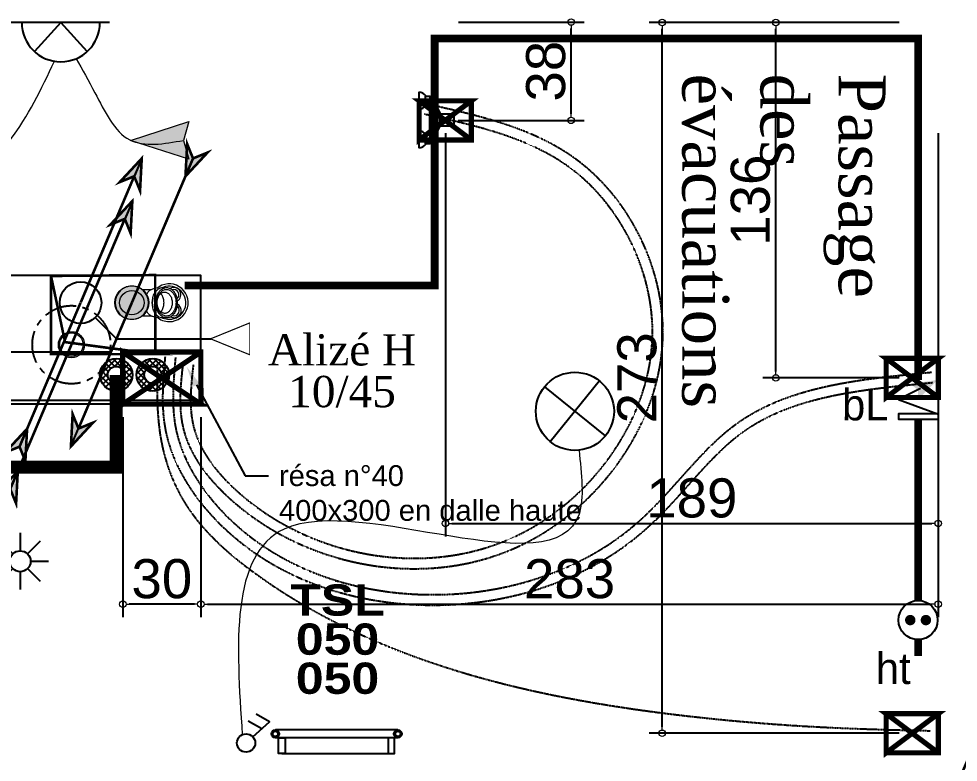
# Model space of a CAD drawing. Header units: millimetres. Extents: x 459337 to 526921, y -375392 to -289779.
# Drawn here: x 465719 to 469323, y -362087 to -359235 of the extents above; entities that cross this region are included whole.
import ezdxf
from ezdxf import colors
from ezdxf.entities.mleader import LeaderData, LeaderLine
from ezdxf.math import Vec2, Vec3

# ---------------------------------------------------------------- set-up
doc = ezdxf.new("R2010")
doc.units = ezdxf.units.MM
doc.set_wipeout_variables(frame=1)
for name, pattern in [('prelem_euev', [2, 1.25, -0.25, 0.25, -0.25]), ('prlm_chauff', [0.93, 0.75, -0.065, 0.05, -0.065]), ('prlm_ef', [0.165, 0.1, -0.065]), ('prlm_eu', [2, 1.25, -0.25, 0.25, -0.25])]:
    doc.linetypes.add(name, pattern=pattern)
for name, color, linetype, lineweight in [('_GAZELEC-BOITE INCORPO', 36, 'Continuous', 18), ('_GAZELEC-RESERVATION', 1, 'Continuous', 18), ('_GAZELEC-RESERVATION 2', 132, 'Continuous', 18)]:
    doc.layers.add(name, color=color, linetype=linetype, lineweight=lineweight)
for name, color, linetype in [('_GAZELEC-EAU CHAUDE', 1, 'Continuous'), ('GAZ-EU FLECHE', 42, 'Continuous'), ('GAZ-FLECHE VMC', 93, 'Continuous'), ('prlm-CHAUFF', 30, 'Continuous'), ('prlm-CHAUFF-CONV', 20, 'Continuous'), ('prlm-EAU-CHU', 42, 'Continuous'), ('prlm-EAU-EF', 161, 'Continuous'), ('prlm-EAU-EUEV', 25, 'Continuous'), ('prlm-ELEC-CFO', 201, 'Continuous'), ('prlm-GT', 242, 'Continuous'), ('prlm-MOD', 64, 'Continuous'), ('prlm-VMC', 93, 'Continuous')]:
    doc.layers.add(name, color=color, linetype=linetype)
doc.layers.add('prlm-ZEROPLOT', color=254, linetype='Continuous', plot=False)
doc.styles.add('Arial', font='arial.ttf')
doc.styles.add('prlm-chauff-rad', font='ariblk.ttf', dxfattribs={"height": 12})
doc.styles.add('prlm-eau-euev', font='pala.ttf', dxfattribs={"height": 18})
doc.styles.add('prlm-elec-cfo', font='comic.ttf', dxfattribs={"height": 12})
doc.styles.add('prlm-vmc', font='pala.ttf', dxfattribs={"height": 14})
doc.styles.get("Standard").update_dxf_attribs({"font": 'arial.ttf'})
doc.dimstyles.new('200', dxfattribs={"dimtxt": 150, "dimasz": 25, "dimexe": 50, "dimexo": 50, "dimgap": 20, "dimtad": 1, "dimdec": 0, "dimlfac": 0.1, "dimdsep": 46, "dimtxsty": 'Arial', "dimblk1": 'DOTBLANK', "dimblk2": 'DOTBLANK', "dimsah": 1, "dimcen": 25, "dimclrd": 5, "dimclre": 5, "dimadec": 0, "dimazin": 0, "dimtfac": 1, "dimtdec": 0, "dimtmove": 0, "dimatfit": 3, "dimldrblk": 'DOTBLANK', "dimfxl": 50, "dimtolj": 1, "dimtzin": 0, "dimarcsym": 0})

# ---------------------------------------------------------------- blocks, each defined once
blk = doc.blocks.new('xi.dchrob')
at = {"layer": 'prlm-MOD', "color": 161}
for p, q in [((8.16, -2.3), (8.16, 2.3)), ((13.38, 1.16), (13.38, -1.16))]:
    blk.add_line(p, q, dxfattribs=at)
for points in [[(0, 10.66), (0, 4.16)], [(5.77, 7.56), (8.16, 2.38)], [(4.19, -5.66), (4.19, 5.66)], [(5.77, -7.26), (8.16, -2.37)], [(0, -4.16), (0, -10.66)]]:
    blk.add_lwpolyline(points, dxfattribs=at)
for points in [[(2.5, 9.16), (4.19, 9.16), (4.19, 5.66), (2.5, 5.66)], [(13.38, -2.37), (8.16, -2.37), (8.16, 2.38), (13.38, 2.38)], [(2.5, -5.66), (4.19, -5.66), (4.19, -9.16), (2.5, -9.16)]]:
    blk.add_lwpolyline(points, close=True, dxfattribs=at)
for centre, radius, start, end in [((0, 7.41), 3.25, 32.579, 90), ((4.65, 7.56), 1.13, 0, 114.0743), ((0, 7.41), 3.25, 270, 327.421), ((0, -7.41), 3.25, 32.579, 90), ((0, -7.41), 3.25, 270, 327.421), ((4.65, -7.26), 1.13, 245.9257, 360)]:
    blk.add_arc(centre, radius, start, end, dxfattribs=at)
blk = doc.blocks.new('xi.vp')
at = {"layer": 'prlm-EAU-EUEV', "lineweight": 5}
h = blk.add_hatch(color=0, dxfattribs=at)
h.paths.add_polyline_path([(5, 0, 1), (-5, 0, 1)])
h.paths.add_polyline_path([(4.5, 0, 1), (-4.5, 0, 1)], flags=16)
at = {"layer": 'prlm-EAU-EUEV', "color": 0, "lineweight": 5}
for radius in [5, 4.5]:
    blk.add_circle((0, 0), radius, dxfattribs=at)
at = {"layer": 'prlm-ZEROPLOT', "linetype": 'prelem_euev', "ltscale": 10}
blk.add_circle((0, 0), 15, dxfattribs=at)
blk = doc.blocks.new('xi.be')
at = {"layer": 'prlm-VMC', "color": 0, "linetype": 'ByBlock', "lineweight": 5, "flags": 128}
blk.add_lwpolyline([(-6.17, -15), (6.17, -15), (0, 0)], close=True, dxfattribs=at)
at = {"layer": 'prlm-VMC', "color": 0, "linetype": 'ByBlock', "lineweight": 5}
blk.add_solid([(0, -1), (5.17, -14), (-5.17, -14), (0, -1)], dxfattribs=at)
blk = doc.blocks.new('xi.btuni1')
at = {"layer": 'prlm-EAU-CHU', "color": 0, "linetype": 'Continuous', "lineweight": 15}
for p, q in [((7.31, 5), (3.93, 5)), ((3.93, -5), (7.31, -5))]:
    blk.add_line(p, q, dxfattribs=at)
at = {"layer": 'prlm-EAU-CHU', "color": 0, "linetype": 'Continuous', "lineweight": 15, "flags": 128}
for points in [[(5.62, 3.07), (5.77, 3.37), (5.98, 3.7), (6.2, 4.01), (6.44, 4.29), (6.69, 4.54), (6.95, 4.76), (7.23, 4.96), (7.52, 5.11), (7.82, 5.24), (8.12, 5.33), (8.43, 5.39), (8.74, 5.41), (8.77, 5.41)], [(12.25, -5.89), (12.1, -5.9), (11.78, -5.89), (11.46, -5.85), (11.14, -5.77), (10.82, -5.65), (10.52, -5.5), (10.22, -5.32), (9.93, -5.11), (9.66, -4.87), (9.4, -4.59), (9.16, -4.29), (8.93, -3.96), (8.72, -3.61), (8.54, -3.24), (8.37, -2.85), (8.22, -2.44), (8.1, -2.02), (8, -1.58), (7.93, -1.14), (7.88, -0.68), (7.85, -0.23), (7.85, 0.23), (7.88, 0.68), (7.93, 1.14), (8, 1.58), (8.1, 2.02), (8.22, 2.44), (8.37, 2.85), (8.54, 3.24), (8.72, 3.61), (8.93, 3.96), (9.16, 4.29), (9.4, 4.59), (9.66, 4.87), (9.93, 5.11), (10.22, 5.32), (10.52, 5.5), (10.82, 5.65), (11.14, 5.77), (11.46, 5.85), (11.78, 5.89), (12.1, 5.9), (12.25, 5.89)], [(17.43, 0), (17.42, -0.46), (17.38, -0.91), (17.32, -1.35), (17.23, -1.79), (17.12, -2.22), (16.98, -2.63), (16.83, -3.03), (16.65, -3.41), (16.45, -3.77), (16.23, -4.1), (15.99, -4.41), (15.74, -4.69), (15.47, -4.95), (15.19, -5.17), (14.9, -5.36), (14.6, -5.52), (14.29, -5.64), (13.97, -5.73), (13.65, -5.78), (13.33, -5.8), (13.01, -5.78), (12.69, -5.73), (12.37, -5.64), (12.06, -5.52), (11.76, -5.36), (11.47, -5.17), (11.19, -4.95), (10.92, -4.69), (10.67, -4.41), (10.43, -4.1), (10.21, -3.77), (10.01, -3.41), (9.83, -3.03), (9.67, -2.63), (9.54, -2.22), (9.43, -1.79), (9.34, -1.35), (9.28, -0.91), (9.24, -0.46), (9.23, 0), (9.24, 0.46), (9.28, 0.91), (9.34, 1.35), (9.43, 1.79), (9.54, 2.22), (9.67, 2.63), (9.83, 3.03), (10.01, 3.41), (10.21, 3.77), (10.43, 4.1), (10.67, 4.41), (10.92, 4.69), (11.19, 4.95), (11.47, 5.17), (11.76, 5.36), (12.06, 5.52), (12.37, 5.64), (12.69, 5.73), (13.01, 5.78), (13.33, 5.8), (13.65, 5.78), (13.97, 5.73), (14.29, 5.64), (14.6, 5.52), (14.9, 5.36), (15.19, 5.17), (15.47, 4.95), (15.74, 4.69), (15.99, 4.41), (16.23, 4.1), (16.45, 3.77), (16.65, 3.41), (16.83, 3.03), (16.98, 2.63), (17.12, 2.22), (17.23, 1.79), (17.32, 1.35), (17.38, 0.91), (17.42, 0.46), (17.43, 0)], [(16.95, 0), (16.94, -0.43), (16.9, -0.85), (16.84, -1.27), (16.75, -1.68), (16.64, -2.08), (16.5, -2.47), (16.35, -2.84), (16.17, -3.18), (15.97, -3.51), (15.75, -3.81), (15.52, -4.08), (15.27, -4.33), (15.01, -4.54), (14.73, -4.72), (14.45, -4.87), (14.16, -4.99), (13.86, -5.07), (13.56, -5.11), (13.25, -5.12), (12.95, -5.1), (12.65, -5.03), (12.35, -4.93), (12.07, -4.8), (11.79, -4.64), (11.52, -4.44), (11.26, -4.21), (11.02, -3.95), (10.79, -3.66), (10.59, -3.35), (10.4, -3.01), (10.23, -2.65), (10.08, -2.28), (9.96, -1.89), (9.86, -1.48), (9.79, -1.07), (9.73, -0.64), (9.71, -0.21), (9.71, 0.21), (9.73, 0.64), (9.79, 1.07), (9.86, 1.48), (9.96, 1.89), (10.08, 2.28), (10.23, 2.65), (10.4, 3.01), (10.59, 3.35), (10.79, 3.66), (11.02, 3.95), (11.26, 4.21), (11.52, 4.44), (11.79, 4.64), (12.07, 4.8), (12.35, 4.93), (12.65, 5.03), (12.95, 5.1), (13.25, 5.12), (13.56, 5.11), (13.86, 5.07), (14.16, 4.99), (14.45, 4.87), (14.73, 4.72), (15.01, 4.54), (15.27, 4.33), (15.52, 4.08), (15.75, 3.81), (15.97, 3.51), (16.17, 3.18), (16.35, 2.84), (16.5, 2.47), (16.64, 2.08), (16.75, 1.68), (16.84, 1.27), (16.9, 0.85), (16.94, 0.43), (16.95, 0)], [(9.81, 1.21), (9.83, 1.32), (9.93, 1.68), (10.06, 2.02), (10.2, 2.35), (10.37, 2.65), (10.55, 2.93), (10.76, 3.19), (10.98, 3.42), (11.21, 3.61), (11.45, 3.78), (11.71, 3.91), (11.97, 4.01), (12.24, 4.07), (12.51, 4.1), (12.78, 4.09), (13.05, 4.04), (13.32, 3.96), (13.58, 3.85), (13.83, 3.7), (14.07, 3.52), (14.29, 3.31), (14.51, 3.06), (14.7, 2.8), (14.88, 2.5), (15.03, 2.19), (15.16, 1.85), (15.28, 1.5), (15.36, 1.14), (15.43, 0.76), (15.47, 0.38), (15.48, 0)], [(15.48, 0), (15.47, -0.38), (15.43, -0.76), (15.36, -1.14), (15.28, -1.5), (15.16, -1.85), (15.03, -2.19), (14.88, -2.5), (14.7, -2.8), (14.51, -3.06), (14.29, -3.31), (14.07, -3.52), (13.83, -3.7), (13.58, -3.85), (13.32, -3.96), (13.05, -4.04), (12.78, -4.09), (12.51, -4.1), (12.24, -4.07), (11.97, -4.01), (11.71, -3.91), (11.45, -3.78), (11.21, -3.61), (10.98, -3.42), (10.76, -3.19), (10.55, -2.93), (10.37, -2.65), (10.2, -2.35), (10.06, -2.02), (9.93, -1.68), (9.83, -1.32), (9.81, -1.21)], [(11.1, 3.52), (11.25, 3.31), (11.45, 3.01), (11.62, 2.69), (11.78, 2.34), (11.91, 1.98), (12.02, 1.6), (12.11, 1.21), (12.17, 0.81), (12.21, 0.41), (12.22, 0)], [(12.22, 0), (12.21, -0.41), (12.17, -0.81), (12.11, -1.21), (12.02, -1.6), (11.91, -1.98), (11.78, -2.34), (11.62, -2.69), (11.45, -3.01), (11.25, -3.31), (11.1, -3.52)], [(8.77, -5.41), (8.74, -5.41), (8.43, -5.39), (8.12, -5.33), (7.82, -5.24), (7.52, -5.11), (7.23, -4.96), (6.95, -4.76), (6.69, -4.54), (6.44, -4.29), (6.2, -4.01), (5.98, -3.7), (5.77, -3.37), (5.62, -3.07)]]:
    blk.add_lwpolyline(points, dxfattribs=at)
at = {"layer": 'prlm-EAU-CHU', "color": 0, "linetype": 'Continuous', "lineweight": 15}
blk.add_circle((0, 0), 4.67, dxfattribs=at)
for centre, radius, start, end in [((14.36, 0), 7.25, 270, 131.7371), ((0, 0), 6.36, 138.6059, 146.3941), ((0, 0), 6.36, 131.3941, 138.6059), ((0, 0), 6.36, 123.6059, 131.3941), ((0, 0), 6.36, 116.3941, 123.6059), ((0, 0), 6.36, 108.6059, 116.3941), ((0, 0), 6.36, 101.3941, 108.6059), ((0, 0), 6.36, 93.6059, 101.3941), ((0, 0), 6.36, 86.3941, 93.6059), ((0, 0), 6.36, 78.6059, 86.3941), ((0, 0), 6.36, 71.3941, 78.6059), ((0, 0), 6.36, 63.6059, 71.3941), ((0, 0), 6.36, 56.3941, 63.6059), ((0, 0), 6.36, 48.6059, 56.3941), ((0, 0), 6.36, 41.3941, 48.6059), ((0, 0), 6.36, 33.6059, 41.3941), ((14.36, 0), 6.37, 270, 112.2507), ((16.02, 3.06), 2.77, 299.9419, 119.0219), ((16.02, 3.06), 2.03, 308.8526, 107.3781), ((0, 0), 6.36, 176.3941, 183.6059), ((0, 0), 6.36, 168.6059, 176.3941), ((0, 0), 6.36, 161.3941, 168.6059), ((0, 0), 6.36, 153.6059, 161.3941), ((0, 0), 6.36, 146.3941, 153.6059), ((0, 0), 6.36, 26.3941, 33.6059), ((0, 0), 6.36, 18.6059, 26.3941), ((0, 0), 6.36, 11.3941, 18.6059), ((0, 0), 6.36, 3.6059, 11.3941), ((0, 0), 6.36, 356.3941, 3.6059), ((15.34, 0), 7.51, 166.4411, 193.5589), ((0, 0), 6.36, 183.6059, 191.3941), ((0, 0), 6.36, 191.3941, 198.6059), ((0, 0), 6.36, 198.6059, 206.3941), ((0, 0), 6.36, 206.3941, 213.6059), ((0, 0), 6.36, 213.6059, 221.3941), ((0, 0), 6.36, 318.6059, 326.3941), ((0, 0), 6.36, 326.3941, 333.6059), ((0, 0), 6.36, 333.6059, 341.3941), ((0, 0), 6.36, 341.3941, 348.6059), ((0, 0), 6.36, 348.6059, 356.3941), ((16.17, -2.97), 2.03, 251.5467, 55.3261), ((16.17, -2.97), 2.77, 271.4166, 63.2955), ((0, 0), 6.36, 221.3941, 228.6059), ((0, 0), 6.36, 228.6059, 236.3941), ((0, 0), 6.36, 236.3941, 243.6059), ((0, 0), 6.36, 243.6059, 251.3941), ((0, 0), 6.36, 251.3941, 258.6059), ((0, 0), 6.36, 258.6059, 266.3941), ((0, 0), 6.36, 266.3941, 273.6059), ((0, 0), 6.36, 273.6059, 281.3941), ((0, 0), 6.36, 281.3941, 288.6059), ((0, 0), 6.36, 288.6059, 296.3941), ((0, 0), 6.36, 296.3941, 303.6059), ((0, 0), 6.36, 303.6059, 311.3941), ((0, 0), 6.36, 311.3941, 318.6059), ((14.36, 0), 7.25, 228.2629, 270), ((14.36, 0), 6.37, 247.7493, 270), ((16.17, -2.97), 2.77, 241.1481, 271.4166)]:
    blk.add_arc(centre, radius, start, end, dxfattribs=at)
blk = doc.blocks.new('xi.chu')
at = {"layer": 'prlm-EAU-EUEV', "linetype": 'ByBlock', "lineweight": 5}
blk.add_hatch(color=0, dxfattribs=at).paths.add_polyline_path([(6.5, 0, 1), (-6.5, 0, 1)])
at = {"layer": 'prlm-EAU-EUEV', "color": 0, "linetype": 'ByBlock', "lineweight": 5}
blk.add_circle((0, 0), 6.5, dxfattribs=at)
blk = doc.blocks.new('xi.chauffage')
at = {"layer": 'prlm-CHAUFF'}
h = blk.add_hatch(dxfattribs=at)
h.set_pattern_fill('ANSI37', color=0, scale=0.5, style=0)
h.paths.add_polyline_path([(6.25, 0, 1), (-6.25, 0, 1)])
h.paths.add_polyline_path([(3.25, 0, 1), (-3.25, 0, 1)], flags=16)
at = {"layer": 'prlm-CHAUFF', "color": 0}
for radius in [6.25, 3.25]:
    blk.add_circle((0, 0), radius, dxfattribs=at)
blk = doc.blocks.new('xi.PCHT')
at = {"color": 0, "lineweight": 5}
blk.add_wipeout([(-7.5, -7.5), (7.5, -7.5), (7.5, 7.5), (-7.5, 7.5)], dxfattribs=at).dxf.layer = 'prlm-ELEC-CFO'
at = {"layer": 'prlm-ELEC-CFO', "color": 0, "linetype": 'ByBlock', "lineweight": 5, "const_width": 2}
for points in [[(-4, 0, 1), (-2, 0, 1)], [(2, 0, 1), (4, 0, 1)]]:
    blk.add_lwpolyline(points, format="xyb", close=True, dxfattribs=at)
at = {"layer": 'prlm-ELEC-CFO', "color": 0, "linetype": 'ByBlock', "lineweight": -2}
blk.add_circle((0, 0), 7.5, dxfattribs=at)
blk = doc.blocks.new('xi.DA')
at = {"layer": 'prlm-ELEC-CFO', "color": 0}
for points in [[(4.05, 1.39), (-1.17, 4.34)], [(0.61, -1.67), (7.04, 4.05), (1.81, 7.01)]]:
    blk.add_lwpolyline(points, dxfattribs=at)
blk.add_circle((-2, -4), 3.5, dxfattribs=at)
blk = doc.blocks.new('xi.BL')
at = {"color": 0, "lineweight": 5}
blk.add_wipeout([(-7.5, -7.5), (7.5, -7.5), (7.5, 7.5), (-7.5, 7.5)], dxfattribs=at).dxf.layer = 'prlm-ELEC-CFO'
at = {"layer": 'prlm-ELEC-CFO', "lineweight": 5}
blk.add_hatch(color=0, dxfattribs=at).paths.add_polyline_path([(-3, 6), (-0.1, 3.7), (0, 0), (7.5, 7.5)])
at = {"layer": 'prlm-ELEC-CFO', "color": 0}
blk.add_lwpolyline([(0.95, 4.23), (-7.5, 0), (7.5, -5.5), (-7.5, -5.5), (-7.5, -7.5), (7.5, -7.5)], dxfattribs=at)
blk = doc.blocks.new('xi.ECAP')
at = {"color": 0}
blk.add_wipeout([(-15, 0), (-10.13, 11.06), (0, 15), (10.13, 11.06), (15, 0)], dxfattribs=at).dxf.layer = 'prlm-ELEC-CFO'
at = {"layer": 'prlm-ELEC-CFO', "color": 0, "linetype": 'ByBlock', "lineweight": -2, "flags": 128}
blk.add_lwpolyline([(15, 0, 1), (-15, 0)], format="xyb", close=True, dxfattribs=at)
at = {"layer": 'prlm-ELEC-CFO', "color": 0}
blk.add_lwpolyline([(-10.13, 11.06), (0, 0), (10.13, 11.06)], dxfattribs=at)
blk = doc.blocks.new('xi.fl')
at = {"layer": 'prlm-ELEC-CFO'}
blk.add_hatch(color=0, dxfattribs=at).paths.add_polyline_path([(20.38, 0), (-1.98, -7.2), (0, 0), (-1.98, 7.2)])
at = {"layer": 'prlm-ELEC-CFO', "color": 0, "lineweight": 5}
blk.add_lwpolyline([(20.38, 0), (-1.98, -7.2), (0, 0), (-1.98, 7.2)], close=True, dxfattribs=at)
blk = doc.blocks.new('xi.SPOT')
at = {"color": 0, "lineweight": 5}
blk.add_wipeout([(-4, 0), (-2.83, -2.83), (0, -4), (2.83, -2.83), (4, 0), (2.83, 2.83), (0, 4), (-2.83, 2.83)], dxfattribs=at).dxf.layer = 'prlm-ELEC-CFO'
at = {"layer": 'prlm-ELEC-CFO', "color": 0, "linetype": 'ByBlock', "lineweight": -2, "flags": 128}
for points in [[(0, 10.88), (0, 4)], [(-7.69, 7.69), (-2.83, 2.83)], [(7.69, 7.69), (2.83, 2.83)], [(-10.88, 0), (-4, 0)], [(4, 0), (10.88, 0)], [(-2.83, -2.83), (-7.69, -7.69)], [(2.83, -2.83), (7.69, -7.69)], [(0, -4), (0, -10.88)]]:
    blk.add_lwpolyline(points, dxfattribs=at)
at = {"layer": 'prlm-ELEC-CFO', "color": 0, "linetype": 'ByBlock', "lineweight": -2}
blk.add_circle((0, 0), 4, dxfattribs=at)
blk = doc.blocks.new('xi.tsl-050-050')
at = {"layer": 'prlm-CHAUFF-CONV', "linetype": 'ByBlock', "lineweight": -2}
h = blk.add_hatch(color=0, dxfattribs=at)
edge = h.paths.add_edge_path()
edge.add_arc((-23.5, 7.5), 1.5, 0, 360)
edge = h.paths.add_edge_path(flags=17)
edge.add_arc((-23.5, 7.5), 1, 0, 360)
edge = h.paths.add_edge_path()
edge.add_arc((23.5, 7.5), 1.5, 0, 360)
edge = h.paths.add_edge_path(flags=17)
edge.add_arc((23.5, 7.5), 1, 0, 360)
at = {"layer": 'prlm-CHAUFF-CONV', "color": 0, "linetype": 'ByBlock', "lineweight": -2, "flags": 128}
for points in [[(23.5, 9), (-23.5, 9)], [(23.5, 6), (-23.5, 6)]]:
    blk.add_lwpolyline(points, dxfattribs=at)
at = {"layer": 'prlm-CHAUFF-CONV', "color": 0, "linetype": 'ByBlock', "lineweight": -2}
for points in [[(-19.73, 0), (-22.27, 0), (-22.27, 6), (-19.73, 6)], [(19.73, 0), (22.27, 0), (22.27, 6), (19.73, 6)]]:
    blk.add_lwpolyline(points, close=True, dxfattribs=at)
for centre, radius in [((-23.5, 7.5), 1.5), ((-23.5, 7.5), 1), ((23.5, 7.5), 1.5), ((23.5, 7.5), 1)]:
    blk.add_circle(centre, radius, dxfattribs=at)
at = {"layer": 'prlm-ZEROPLOT', "linetype": 'ByBlock', "lineweight": -2, "flags": 128}
blk.add_lwpolyline([(-21, 0), (21, 0)], dxfattribs=at)
blk = doc.blocks.new('xi.PTCE')
at = {"layer": 'prlm-ELEC-CFO', "color": 0}
for points in [[(-10.61, 10.61), (10.61, -10.61)], [(10.61, 10.61), (-10.61, -10.61)]]:
    blk.add_lwpolyline(points, dxfattribs=at)
at = {"layer": 'prlm-ELEC-CFO', "color": 0, "linetype": 'ByBlock'}
blk.add_circle((0, 0), 15, dxfattribs=at)
blk = doc.blocks.new('FLECHE1')
h = blk.add_hatch(color=256)
h.dxf.hatch_style = 1
h.paths.add_polyline_path([(495907.1, -370439.6), (495913.6, -370315.5), (495936.1, -370371.1), (495991.7, -370348.6)])
for p, q in [((495907.1, -370439.6), (496141.3, -369887.2)), ((495913.6, -370315.5), (495907.1, -370439.6)), ((495913.6, -370315.5), (495907.1, -370439.6)), ((495936.1, -370371.1), (495913.6, -370315.5)), ((495936.1, -370371.1), (495913.6, -370315.5)), ((495991.7, -370348.6), (495907.1, -370439.6)), ((495907.1, -370439.6), (495991.7, -370348.6)), ((495936.1, -370371.1), (495991.7, -370348.6)), ((495991.7, -370348.6), (495936.1, -370371.1)), ((495907.1, -370439.6), (495936.1, -370371.1))]:
    blk.add_line(p, q)
at = {"const_width": 10}
for points in [[(495936.1, -370371.1), (496141.3, -369887.2)], [(495907.1, -370439.6), (495913.6, -370315.5), (495936.1, -370371.1), (495991.7, -370348.6), (495907.1, -370439.6)]]:
    blk.add_lwpolyline(points, dxfattribs=at)
blk = doc.blocks.new('FLECHE2')
h = blk.add_hatch(color=256)
h.dxf.hatch_style = 1
h.paths.add_polyline_path([(496271.9, -370023.3), (496278.4, -369899.2), (496300.9, -369954.8), (496356.5, -369932.3)])
at = {"const_width": 10}
for points in [[(496066.7, -370507.2), (496300.9, -369954.8), (496356.5, -369932.3), (496271.9, -370023.3), (496300.9, -369954.8), (496278.4, -369899.2), (496271.9, -370023.3), (496356.5, -369932.3), (496300.9, -369954.8), (496278.4, -369899.2), (496271.9, -370023.3)], [(496271.9, -370023.3), (496278.4, -369899.2), (496300.9, -369954.8), (496356.5, -369932.3), (496271.9, -370023.3)]]:
    blk.add_lwpolyline(points, dxfattribs=at)
blk = doc.blocks.new('_DOTBLANK')
at = {"color": 0, "linetype": 'ByBlock'}
blk.add_line((-0.5, 0), (-1, 0), dxfattribs=at)
blk.add_circle((0, 0), 0.5, dxfattribs=at)
blk = doc.blocks.new('*D134')
at = {"layer": '_GAZELEC-BOITE INCORPO', "color": 5, "lineweight": -2, "transparency": 16777216}
for p, q in [((467405.4, -359247.5), (467887.5, -359247.5)), ((467837.5, -359599.6), (467837.5, -359272.5)), ((467404.9, -359624.6), (467887.5, -359624.6))]:
    blk.add_line(p, q, dxfattribs=at)
at = {"layer": '_GAZELEC-BOITE INCORPO', "color": 5, "lineweight": -2, "transparency": 16777216, "xscale": 25, "yscale": 25, "zscale": 25}
for p, rotation in [((467837.5, -359247.5), 90), ((467837.5, -359624.6), 270)]:
    blk.add_blockref('_DOTBLANK', p, dxfattribs=dict(at, rotation=rotation))
at = {"layer": '_GAZELEC-BOITE INCORPO', "color": 0, "transparency": 16777216, "insert": (467740.9, -359436.1), "char_height": 150, "attachment_point": 5, "rotation": 90, "style": 'Arial'}
blk.add_mtext('\\A1;38', dxfattribs=at)
blk = doc.blocks.new('*D135')
at = {"layer": '_GAZELEC-BOITE INCORPO', "color": 5, "lineweight": -2, "transparency": 16777216}
for p, q in [((469096.3, -359248.9), (468572.8, -359248.9)), ((468622.8, -360587.9), (468622.8, -359273.9)), ((469096.4, -360612.9), (468572.8, -360612.9))]:
    blk.add_line(p, q, dxfattribs=at)
at = {"layer": '_GAZELEC-BOITE INCORPO', "color": 5, "lineweight": -2, "transparency": 16777216, "xscale": 25, "yscale": 25, "zscale": 25}
for p, rotation in [((468622.8, -359248.9), 90), ((468622.8, -360612.9), 270)]:
    blk.add_blockref('_DOTBLANK', p, dxfattribs=dict(at, rotation=rotation))
at = {"layer": '_GAZELEC-BOITE INCORPO', "color": 0, "transparency": 16777216, "insert": (468526.1, -359930.9), "char_height": 150, "attachment_point": 5, "rotation": 90, "style": 'Arial'}
blk.add_mtext('\\A1;136', dxfattribs=at)
blk = doc.blocks.new('*D136')
at = {"layer": '_GAZELEC-BOITE INCORPO', "color": 5, "lineweight": -2, "transparency": 16777216}
for p, q in [((469096.2, -359248.9), (468137.5, -359248.9)), ((468187.5, -361951.1), (468187.5, -359273.9)), ((469096.4, -361976.1), (468137.5, -361976.1))]:
    blk.add_line(p, q, dxfattribs=at)
at = {"layer": '_GAZELEC-BOITE INCORPO', "color": 5, "lineweight": -2, "transparency": 16777216, "xscale": 25, "yscale": 25, "zscale": 25}
for p, rotation in [((468187.5, -359248.9), 90), ((468187.5, -361976.1), 270)]:
    blk.add_blockref('_DOTBLANK', p, dxfattribs=dict(at, rotation=rotation))
at = {"layer": '_GAZELEC-BOITE INCORPO', "color": 0, "transparency": 16777216, "insert": (468090.9, -360612.5), "char_height": 150, "attachment_point": 5, "rotation": 90, "style": 'Arial'}
blk.add_mtext('\\A1;273', dxfattribs=at)
blk = doc.blocks.new('*D137')
at = {"layer": '_GAZELEC-BOITE INCORPO', "color": 5, "lineweight": -2, "transparency": 16777216}
for p, q in [((467355.4, -359674.3), (467355.4, -361220.8)), ((469246.4, -359674.3), (469246.4, -361220.8)), ((467380.4, -361170.8), (469221.4, -361170.8))]:
    blk.add_line(p, q, dxfattribs=at)
at = {"layer": '_GAZELEC-BOITE INCORPO', "color": 5, "lineweight": -2, "transparency": 16777216, "xscale": 25, "yscale": 25, "zscale": 25, "rotation": 180}
blk.add_blockref('_DOTBLANK', (467355.4, -361170.8), dxfattribs=at)
at = {"layer": '_GAZELEC-BOITE INCORPO', "color": 5, "lineweight": -2, "transparency": 16777216, "xscale": 25, "yscale": 25, "zscale": 25}
blk.add_blockref('_DOTBLANK', (469246.4, -361170.8), dxfattribs=at)
at = {"layer": '_GAZELEC-BOITE INCORPO', "color": 0, "transparency": 16777216, "insert": (468300.9, -361074.2), "char_height": 150, "attachment_point": 5, "style": 'Arial'}
blk.add_mtext('\\A1;189', dxfattribs=at)
blk = doc.blocks.new('*D138')
at = {"layer": '_GAZELEC-BOITE INCORPO', "color": 5, "lineweight": -2, "transparency": 16777216}
for p, q in [((469246.4, -360662.9), (469246.4, -361530.6)), ((466417.4, -360763.6), (466417.4, -361530.6)), ((466442.4, -361480.6), (469221.4, -361480.6))]:
    blk.add_line(p, q, dxfattribs=at)
at = {"layer": '_GAZELEC-BOITE INCORPO', "color": 5, "lineweight": -2, "transparency": 16777216, "xscale": 25, "yscale": 25, "zscale": 25, "rotation": 180}
blk.add_blockref('_DOTBLANK', (466417.4, -361480.6), dxfattribs=at)
at = {"layer": '_GAZELEC-BOITE INCORPO', "color": 5, "lineweight": -2, "transparency": 16777216, "xscale": 25, "yscale": 25, "zscale": 25}
blk.add_blockref('_DOTBLANK', (469246.4, -361480.6), dxfattribs=at)
at = {"layer": '_GAZELEC-BOITE INCORPO', "color": 0, "transparency": 16777216, "insert": (467831.9, -361384), "char_height": 150, "attachment_point": 5, "style": 'Arial'}
blk.add_mtext('\\A1;283', dxfattribs=at)
blk = doc.blocks.new('*D139')
at = {"layer": '_GAZELEC-BOITE INCORPO', "color": 5, "lineweight": -2, "transparency": 16777216}
for p, q in [((466117.7, -360763.5), (466117.7, -361530.6)), ((466417.4, -360763.5), (466417.4, -361530.6)), ((466392.4, -361480.6), (466142.7, -361480.6))]:
    blk.add_line(p, q, dxfattribs=at)
at = {"layer": '_GAZELEC-BOITE INCORPO', "color": 5, "lineweight": -2, "transparency": 16777216, "xscale": 25, "yscale": 25, "zscale": 25, "rotation": 180}
blk.add_blockref('_DOTBLANK', (466117.7, -361480.6), dxfattribs=at)
at = {"layer": '_GAZELEC-BOITE INCORPO', "color": 5, "lineweight": -2, "transparency": 16777216, "xscale": 25, "yscale": 25, "zscale": 25}
blk.add_blockref('_DOTBLANK', (466417.4, -361480.6), dxfattribs=at)
at = {"layer": '_GAZELEC-BOITE INCORPO', "color": 0, "transparency": 16777216, "insert": (466267.5, -361384), "char_height": 150, "attachment_point": 5, "style": 'Arial'}
blk.add_mtext('\\A1;30', dxfattribs=at)
blk = doc.blocks.new('*D140')
at = {"layer": '_GAZELEC-BOITE INCORPO', "color": 5, "lineweight": -2, "transparency": 16777216}
for p, q in [((466067.3, -359249.7), (465509.1, -359249.7)), ((465559.1, -360488.7), (465559.1, -359274.7)), ((466067.3, -360513.7), (465509.1, -360513.7))]:
    blk.add_line(p, q, dxfattribs=at)
at = {"layer": '_GAZELEC-BOITE INCORPO', "color": 5, "lineweight": -2, "transparency": 16777216, "xscale": 25, "yscale": 25, "zscale": 25}
for p, rotation in [((465559.1, -359249.7), 90), ((465559.1, -360513.7), 270)]:
    blk.add_blockref('_DOTBLANK', p, dxfattribs=dict(at, rotation=rotation))
at = {"layer": '_GAZELEC-BOITE INCORPO', "color": 0, "transparency": 16777216, "insert": (465462.5, -359881.7), "char_height": 150, "attachment_point": 5, "rotation": 90, "style": 'Arial'}
blk.add_mtext('\\A1;126', dxfattribs=at)
blk = doc.blocks.new('*D141')
at = {"layer": '_GAZELEC-BOITE INCORPO', "color": 5, "lineweight": -2, "transparency": 16777216}
for p, q in [((466067.3, -360513.7), (465509.1, -360513.7)), ((465559.1, -360538.7), (465559.1, -360688.5)), ((466067.7, -360713.5), (465509.1, -360713.5)), ((465559.1, -360713.5), (465559.1, -360995.4))]:
    blk.add_line(p, q, dxfattribs=at)
at = {"layer": '_GAZELEC-BOITE INCORPO', "color": 5, "lineweight": -2, "transparency": 16777216, "xscale": 25, "yscale": 25, "zscale": 25}
for p, rotation in [((465559.1, -360513.7), 90), ((465559.1, -360713.5), 270)]:
    blk.add_blockref('_DOTBLANK', p, dxfattribs=dict(at, rotation=rotation))
at = {"layer": '_GAZELEC-BOITE INCORPO', "color": 0, "transparency": 16777216, "insert": (465462.5, -360867), "char_height": 150, "attachment_point": 5, "rotation": 90, "style": 'Arial'}
blk.add_mtext('\\A1;20', dxfattribs=at)

msp = doc.modelspace()

# ---------------------------------------------------------------- linework, layer by layer
at = {"layer": '_GAZELEC-BOITE INCORPO', "const_width": 20}
for points in [[(467254.942, -359649.645), (467254.946, -359699.645), (467454.939, -359699.632), (467454.936, -359549.632), (467254.936, -359549.645), (467254.946, -359699.645), (467454.936, -359549.632), (467254.936, -359549.651), (467454.939, -359699.632)], [(466317.381, -360713.608), (466417.381, -360713.559), (466417.284, -360513.56), (466117.29, -360513.706), (466117.387, -360713.709), (466417.381, -360713.553), (466117.29, -360513.706), (466117.387, -360713.709), (466417.284, -360513.566)], [(469046.41, -362001.083), (469046.413, -362051.083), (469246.407, -362051.07), (469246.403, -361901.07), (469046.403, -361901.083), (469046.413, -362051.083), (469246.403, -361901.07), (469046.403, -361901.089), (469246.407, -362051.07)]]:
    msp.add_lwpolyline(points, dxfattribs=at)
at = {"layer": '_GAZELEC-RESERVATION 2', "const_width": 10}
msp.add_lwpolyline([(466242.302, -360521.666), (466241.844, -360218.28), (465842.302, -360221.643), (465842.317, -360521.687), (466242.302, -360521.666), (465896.283, -360475.499), (465842.302, -360221.643)], dxfattribs=at)
at = {"layer": 'prlm-CHAUFF', "linetype": 'prlm_chauff', "ltscale": 50, "const_width": 50, "flags": 128}
msp.add_lwpolyline([(464592.773, -361696.187), (464428.791, -361696.187), (464428.791, -360955.246), (466092.509, -360955.246), (466092.509, -360601.146)], dxfattribs=at)
at = {"layer": 'prlm-EAU-EUEV', "linetype": 'prlm_eu', "ltscale": 50, "const_width": 30, "flags": 128}
msp.add_lwpolyline([(469168.929, -361679.889), (469168.929, -361679.889), (469168.929, -359310.833), (467314.121, -359310.833), (467314.121, -360258.404), (466354.666, -360258.404)], dxfattribs=at)
at = {"layer": 'prlm-ELEC-CFO', "lineweight": 13}
for points in [[(464419.088, -360431.702), (464910.332, -360194.76), (465686.061, -359699.806), (465855.484, -359397.832)], [(465938.399, -359388.01), (466011.039, -359519.127), (466144.657, -359699.702), (466351.071, -359701.501)]]:
    msp.add_spline(points, degree=3, dxfattribs=at)
at = {"layer": 'prlm-GT'}
msp.add_lwpolyline([(466416.103, -360699.309), (465255.889, -360699.309), (465255.889, -360218.28), (466416.103, -360218.28)], close=True, dxfattribs=at)
at = {"layer": 'prlm-VMC'}
msp.add_lwpolyline([(466012.26, -360380.814), (466094.041, -360462.595), (466455.998, -360462.595)], dxfattribs=at)
msp.add_circle((465955.691, -360324.246), 80, dxfattribs=at)

# ---------------------------------------------------------------- block references
at = {"layer": 'GAZ-EU FLECHE'}
for name, p in [('FLECHE2', (-29913.747, 10184.081)), ('FLECHE1', (-29988.386, 9564.019)), ('FLECHE1', (-26636.247, 8153.561))]:
    msp.add_blockref(name, p, dxfattribs=at)
at = {"layer": 'GAZ-EU FLECHE', "rotation": 180}
for name, p in [('FLECHE1', (962061.421, -730373.735)), ('FLECHE2', (961986.782, -730993.797))]:
    msp.add_blockref(name, p, dxfattribs=at)
at = {"layer": 'GAZ-FLECHE VMC', "rotation": 180}
for name, p in [('FLECHE1', (962097.534, -730210.307)), ('FLECHE2', (962022.363, -730831.482))]:
    msp.add_blockref(name, p, dxfattribs=at)
at = {"layer": 'prlm-CHAUFF', "xscale": 10, "yscale": 10, "zscale": 10}
for p in [(466092.509, -360601.146), (466232.811, -360601.146)]:
    msp.add_blockref('xi.chauffage', p, dxfattribs=at)
at = {"layer": 'prlm-CHAUFF-CONV', "xscale": 10, "yscale": 10, "zscale": 10}
msp.add_blockref('xi.tsl-050-050', (466937.977, -362053.256), dxfattribs=at)
at = {"layer": 'prlm-EAU-CHU', "xscale": 10, "yscale": 10, "zscale": 10}
msp.add_blockref('xi.btuni1', (466152.393, -360324.266), dxfattribs=at)
at = {"layer": 'prlm-EAU-EUEV', "xscale": 10, "yscale": 10, "zscale": 10}
for name, p in [('xi.chu', (466152.393, -360324.266)), ('xi.vp', (465920.643, -360485.45))]:
    msp.add_blockref(name, p, dxfattribs=at)
at = {"layer": 'prlm-ELEC-CFO', "xscale": 10, "yscale": 10, "zscale": 10}
for name, p, rotation in [('xi.fl', (466351.071, -359701.501), 180.000000000001), ('xi.PTCE', (467852.453, -360740.979), 5.952782785345106)]:
    msp.add_blockref(name, p, dxfattribs=dict(at, rotation=rotation))
msp.add_blockref('xi.DA', (466610.748, -361973.256), dxfattribs=at)
at = {"layer": 'prlm-MOD', "xscale": 10, "yscale": 10, "zscale": 10}
msp.add_blockref('xi.dchrob', (467253.679, -359623.496), dxfattribs=at)
at = {"layer": 'prlm-VMC', "xscale": 10, "yscale": 10, "zscale": 10, "rotation": 89.99999333243116}
msp.add_blockref('xi.be', (466455.998, -360462.595), dxfattribs=at)

# ---------------------------------------------------------------- texts
at = {"layer": 'prlm-EAU-EUEV', "insert": (469044.28, -359445.304), "char_height": 180, "attachment_point": 1, "rotation": 270, "style": 'prlm-eau-euev'}
msp.add_mtext_dynamic_manual_height_columns('Passage des évacuations', width=206.15903, gutter_width=90, heights=[0], dxfattribs=at)

# ---------------------------------------------------------------- dimensions: what is measured, and where the dimension line sits
at = {"layer": '_GAZELEC-BOITE INCORPO'}
for base, p1, p2, picture, middle in [((467837.524, -359247.5), (467354.937, -359624.641), (467355.376, -359247.5), '*D134', (467740.887, -359436.071)), ((465559.112, -360713.53), (466117.29, -360513.706), (466117.656, -360713.53), '*D141', (465462.526, -360866.988))]:
    dim = msp.add_linear_dim(base=base, p1=p1, p2=p2, angle=90, dimstyle='200', dxfattribs=at)
    dim.commit()
    dim.dimension.update_dxf_attribs({"geometry": picture, "text_midpoint": middle})
dim = msp.add_linear_dim(base=(466117.656, -361480.641), p1=(466417.381, -360713.511), p2=(466117.656, -360713.53), dimstyle='200', dxfattribs=at)
dim.commit()
dim.dimension.update_dxf_attribs({"geometry": '*D139', "text_midpoint": (466267.518, -361384.004)})

# ---------------------------------------------------------------- next in the draw order: block references
at = {"layer": 'prlm-ELEC-CFO', "xscale": 10, "yscale": 10, "zscale": 10, "rotation": 180.0000000000001}
msp.add_blockref('xi.ECAP', (465879.994, -359249.848), dxfattribs=at)
at = {"layer": 'prlm-ELEC-CFO', "xscale": 10, "yscale": 10, "zscale": 10}
for name, p in [('xi.BL', (469168.929, -360695.51)), ('xi.SPOT', (465723.96, -361316.155)), ('xi.PCHT', (469168.929, -361541.894))]:
    msp.add_blockref(name, p, dxfattribs=at)

# ---------------------------------------------------------------- next in the draw order: texts
at = {"layer": 'prlm-CHAUFF-CONV', "lineweight": 20, "insert": (466941.501, -361615.777), "char_height": 120, "width": 328.23602, "attachment_point": 5, "line_spacing_factor": 0.75, "style": 'prlm-chauff-rad', "bg_fill": 3, "box_fill_scale": 1.1, "bg_fill_color": 256, "bg_fill_transparency": 0}
msp.add_mtext('TSL\\P050\\P050', dxfattribs=at)
at = {"layer": 'prlm-ELEC-CFO', "lineweight": 20, "char_height": 120, "attachment_point": 5, "line_spacing_factor": 0.8, "style": 'prlm-elec-cfo', "bg_fill": 3, "box_fill_scale": 1.1, "bg_fill_color": 256, "bg_fill_transparency": 0}
for s, insert in [('bL', (468966.352, -360716.48)), ('ht', (469073.482, -361727.872))]:
    msp.add_mtext(s, dxfattribs=dict(at, insert=insert))
at = {"layer": 'prlm-VMC', "ltscale": 25, "insert": (466958.879, -360585.996), "char_height": 120, "width": 586.14744, "attachment_point": 5, "line_spacing_factor": 0.8, "style": 'prlm-vmc', "bg_fill": 2}
msp.add_mtext('Alizé H 10/45', dxfattribs=at)

# ---------------------------------------------------------------- next in the draw order: linework, layer by layer
at = {"layer": '_GAZELEC-BOITE INCORPO', "const_width": 20}
msp.add_lwpolyline([(469046.41, -360637.899), (469046.413, -360687.899), (469246.407, -360687.886), (469246.404, -360537.886), (469046.404, -360537.899), (469046.413, -360687.899), (469246.404, -360537.886), (469046.404, -360537.905), (469246.407, -360687.886)], dxfattribs=at)
at = {"layer": '_GAZELEC-EAU CHAUDE', "linetype": 'prlm_ef'}
for points in [[(466388.015, -360561.253), (466388.015, -360794.814), (466562.711, -361053.037), (467604.622, -361229.439), (468149.942, -360434.09), (467853.872, -359822.315), (467274.42, -359601.085)], [(466319.737, -360534.846), (466319.737, -360800.104), (466537.598, -361163.418), (467268.292, -361443.78), (468095.49, -361165.159), (468470.786, -360789.863), (469222.289, -360590.734)]]:
    msp.add_spline(points, degree=3, dxfattribs=at)
at = {"layer": 'prlm-EAU-EF', "linetype": 'prlm_ef'}
for points, knots in [([(466348.248, -360556.945), (466346.189, -360575.952), (466344.102, -360595.192), (466340.596, -360633.989), (466339.176, -360653.547), (466337.781, -360692.863), (466337.806, -360712.623), (466339.878, -360747.502), (466341.444, -360762.607), (466344.91, -360784.024), (466346.091, -360790.36), (466348.387, -360801.103), (466349.417, -360805.521), (466351.636, -360814.297), (466352.826, -360818.658), (466356.626, -360831.66), (466359.467, -360840.218), (466369.173, -360866.451), (466377.011, -360883.736), (466394.771, -360917.281), (466404.691, -360933.543), (466426.227, -360965.064), (466437.843, -360980.325), (466462.414, -361009.872), (466475.371, -361024.159), (466497.714, -361047.08), (466506.815, -361055.984), (466522.25, -361070.456), (466528.485, -361076.141), (466545.054, -361090.854), (466555.509, -361099.749), (466576.776, -361117.094), (466587.587, -361125.543), (466620.521, -361150.21), (466643.144, -361165.749), (466720.282, -361214.336), (466777.356, -361243.314), (466895.691, -361290.794), (466956.953, -361309.295), (467081.617, -361335.286), (467145.02, -361342.775), (467271.918, -361346.146), (467335.414, -361342.027), (467450.128, -361323.216), (467501.647, -361310.373), (467570.524, -361286.605), (467589.034, -361279.533), (467619.782, -361266.582), (467632.14, -361261.04), (467656.6, -361249.393), (467668.707, -361243.288), (467704.631, -361224.163), (467728.052, -361210.332), (467796.544, -361165.838), (467839.817, -361132.19), (467920.437, -361058.277), (467957.785, -361018.012), (468025.398, -360932.152), (468055.664, -360886.556), (468107.9, -360791.293), (468129.872, -360741.623), (468161.353, -360648.045), (468172.334, -360604.568), (468183.17, -360538.899), (468185.842, -360517.157), (468189.057, -360476.679), (468189.854, -360457.968), (468189.98, -360429.525), (468189.831, -360419.824), (468189.158, -360400.44), (468188.633, -360390.755), (468186.507, -360361.736), (468184.356, -360342.439), (468174.921, -360278.943), (468164.609, -360235.163), (468137.303, -360149.773), (468120.309, -360108.162), (468080.357, -360028.23), (468057.4, -359989.909), (468006.19, -359917.7), (467977.936, -359883.811), (467936.151, -359841.356), (467924.641, -359830.357), (467903.141, -359811.069), (467893.247, -359802.648), (467877.578, -359790.019), (467871.937, -359785.611), (467860.56, -359776.985), (467854.821, -359772.765), (467837.463, -359760.378), (467825.7, -359752.481), (467785.938, -359727.295), (467757.181, -359711.505), (467698.256, -359682.951), (467668.087, -359670.186), (467606.723, -359647.018), (467575.528, -359636.616), (467512.467, -359617.524), (467480.6, -359608.836), (467416.535, -359592.546), (467384.337, -359584.945), (467329.119, -359572.318), (467306.097, -359567.175), (467283.14, -359562.047)], [0, 0, 0, 0, 55.53322797, 55.53322797, 111.06645594, 111.06645594, 166.59968391, 166.59968391, 208.91854399, 208.91854399, 226.72136764, 226.72136764, 239.15885608, 239.15885608, 251.59634452, 251.59634452, 276.47132139, 276.47132139, 328.87074547, 328.87074547, 381.27016955, 381.27016955, 433.66959363, 433.66959363, 486.06901771, 486.06901771, 520.63912842, 520.63912842, 543.59579412, 543.59579412, 581.02219445, 581.02219445, 618.44859478, 618.44859478, 693.30139543, 693.30139543, 867.28400641, 867.28400641, 1041.26661739, 1041.26661739, 1215.24922837, 1215.24922837, 1389.23183935, 1389.23183935, 1534.60477862, 1534.60477862, 1588.76489923, 1588.76489923, 1625.66096796, 1625.66096796, 1662.5570367, 1662.5570367, 1736.34917416, 1736.34917416, 1884.0253612, 1884.0253612, 2031.70154824, 2031.70154824, 2179.37773528, 2179.37773528, 2327.05392233, 2327.05392233, 2449.95039862, 2449.95039862, 2510.18763172, 2510.18763172, 2561.61854287, 2561.61854287, 2588.21341151, 2588.21341151, 2614.80828015, 2614.80828015, 2667.99801744, 2667.99801744, 2790.71836205, 2790.71836205, 2913.43870666, 2913.43870666, 3036.15905127, 3036.15905127, 3158.87939588, 3158.87939588, 3203.79695832, 3203.79695832, 3240.67000942, 3240.67000942, 3261.07792815, 3261.07792815, 3281.48584688, 3281.48584688, 3322.30168434, 3322.30168434, 3417.48715064, 3417.48715064, 3512.67261694, 3512.67261694, 3607.85808324, 3607.85808324, 3703.04354955, 3703.04354955, 3798.22901585, 3798.22901585, 3866.30463933, 3866.30463933, 3866.30463933, 3866.30463933]), ([(466279.893, -360531.318), (466277.76, -360555.413), (466275.602, -360579.755), (466272.187, -360628.798), (466270.93, -360653.5), (466270.33, -360703.144), (466270.987, -360728.09), (466273.867, -360761.467), (466274.76, -360769.858), (466276.831, -360785.894), (466277.976, -360793.541), (466280.107, -360805.879), (466280.985, -360810.576), (466282.869, -360819.932), (466283.875, -360824.595), (466287.081, -360838.536), (466289.469, -360847.768), (466297.344, -360875.259), (466303.543, -360893.315), (466321.704, -360939.056), (466334.926, -360966.287), (466364.844, -361019.009), (466381.54, -361044.502), (466417.718, -361093.546), (466437.201, -361117.097), (466469.682, -361152.626), (466481.975, -361165.315), (466505.707, -361188.509), (466517.077, -361199.093), (466540.235, -361219.654), (466552.026, -361229.631), (466587.995, -361258.658), (466612.77, -361276.804), (466685.886, -361325.483), (466735.969, -361353.049), (466839.768, -361400.152), (466893.485, -361419.691), (467003.359, -361451.04), (467059.518, -361462.852), (467154.99, -361476.456), (467193.957, -361480.243), (467260.456, -361483.829), (467287.925, -361484.483), (467342.878, -361484.154), (467370.36, -361483.169), (467452.635, -361477.75), (467507.261, -361470.851), (467629.256, -361447.76), (467696.2, -361429.602), (467825.778, -361382.636), (467888.415, -361353.826), (468007.297, -361285.423), (468063.543, -361245.828), (468120.729, -361196.262), (468125.912, -361191.676), (468136.166, -361182.423), (468141.242, -361177.753), (468156.327, -361163.629), (468166.193, -361154.061), (468195.31, -361125.027), (468214.081, -361105.23), (468250.805, -361065.396), (468268.76, -361045.358), (468304.293, -361005.665), (468321.871, -360986.01), (468357.058, -360947.698), (468374.668, -360929.042), (468410.292, -360893.328), (468428.308, -360876.271), (468453.77, -360854.155), (468460.894, -360848.175), (468474.616, -360837.094), (468481.203, -360831.963), (468492.072, -360823.826), (468496.316, -360820.731), (468504.881, -360814.649), (468509.201, -360811.662), (468522.269, -360802.863), (468531.127, -360797.21), (468558.126, -360780.863), (468576.693, -360770.778), (468624.312, -360747.47), (468654.022, -360735.152), (468715.544, -360713.3), (468747.354, -360703.769), (468812.738, -360686.996), (468846.309, -360679.756), (468914.848, -360667.047), (468949.814, -360661.579), (469035.456, -360649.866), (469086.642, -360644.239), (469167.448, -360636.128), (469196.727, -360633.344), (469226.075, -360630.554)], [0, 0, 0, 0, 71.22754066, 71.22754066, 142.45508131, 142.45508131, 213.68262197, 213.68262197, 237.58304245, 237.58304245, 259.36124395, 259.36124395, 272.7432969, 272.7432969, 286.12534986, 286.12534986, 312.88945576, 312.88945576, 366.41766757, 366.41766757, 450.82858808, 450.82858808, 535.23950859, 535.23950859, 619.65042909, 619.65042909, 668.67050711, 668.67050711, 712.048476, 712.048476, 755.42644488, 755.42644488, 842.18238266, 842.18238266, 1004.44764297, 1004.44764297, 1166.71290328, 1166.71290328, 1328.9781636, 1328.9781636, 1439.43658761, 1439.43658761, 1516.89488941, 1516.89488941, 1594.3531912, 1594.3531912, 1749.26979478, 1749.26979478, 1944.93798264, 1944.93798264, 2140.6061705, 2140.6061705, 2336.27435837, 2336.27435837, 2355.95008862, 2355.95008862, 2375.62581886, 2375.62581886, 2414.97727936, 2414.97727936, 2493.68020036, 2493.68020036, 2572.38312136, 2572.38312136, 2651.08604236, 2651.08604236, 2729.78896336, 2729.78896336, 2808.49188435, 2808.49188435, 2838.73485073, 2838.73485073, 2866.21089292, 2866.21089292, 2883.65284437, 2883.65284437, 2901.09479581, 2901.09479581, 2935.97869871, 2935.97869871, 3005.7465045, 3005.7465045, 3109.89478022, 3109.89478022, 3214.04305595, 3214.04305595, 3318.19133167, 3318.19133167, 3422.33960739, 3422.33960739, 3569.60461637, 3569.60461637, 3652.5667001, 3652.5667001, 3652.5667001, 3652.5667001])]:
    msp.add_open_spline(points, degree=3, knots=knots, dxfattribs=at)
msp.add_spline([(466249.7, -360558.776), (466266.91, -360863.951), (466352.234, -361086.159), (466636.848, -361370.774), (468275.154, -361908.848), (468878.075, -361956.167), (469216.359, -361966.458)], degree=3, dxfattribs=at)
at = {"layer": 'prlm-ELEC-CFO', "lineweight": 13}
msp.add_spline([(467868.009, -360890.17), (467868.009, -361135.404), (466736.825, -361192.83), (466575.954, -361981.537)], degree=3, dxfattribs=at)

# ---------------------------------------------------------------- next in the draw order: dimensions: what is measured, and where the dimension line sits
at = {"layer": '_GAZELEC-BOITE INCORPO'}
for base, p1, p2, picture, middle in [((465559.112, -359249.718), (466117.29, -360513.706), (466117.271, -359249.718), '*D140', (465462.526, -359881.712)), ((468187.514, -359248.868), (469146.408, -361976.079), (469146.237, -359248.868), '*D136', (468090.877, -360612.474)), ((468622.752, -359248.868), (469146.408, -360612.892), (469146.323, -359248.868), '*D135', (468526.115, -359930.88))]:
    dim = msp.add_linear_dim(base=base, p1=p1, p2=p2, angle=90, dimstyle='200', dxfattribs=at)
    dim.commit()
    dim.dimension.update_dxf_attribs({"geometry": picture, "text_midpoint": middle})
for base, p1, p2, picture, middle in [((469246.405, -361170.761), (467355.387, -359624.304), (469246.405, -359624.304), '*D137', (468300.896, -361074.175)), ((469246.405, -361480.641), (466417.381, -360713.559), (469246.405, -360612.886), '*D138', (467831.893, -361384.004))]:
    dim = msp.add_linear_dim(base=base, p1=p1, p2=p2, dimstyle='200', dxfattribs=at)
    dim.commit()
    dim.dimension.update_dxf_attribs({"geometry": picture, "text_midpoint": middle})

# ---------------------------------------------------------------- next in the draw order: leaders
at = {"layer": '_GAZELEC-RESERVATION', "color": 6}
ml = msp.add_multileader_mtext('Standard', dxfattribs=at)
ml.set_content('résa n°40\\P400x300 en dalle haute', color=6)
ml.set_leader_properties()
ml.build(insert=Vec2(0, 0))
ml.multileader.update_dxf_attribs({"has_text_frame": 1, "arrow_head_size": 80, "scale": 20})
ctx = ml.context
ctx.base_point, ctx.scale, ctx.char_height, ctx.arrow_head_size, ctx.landing_gap_size, ctx.plane_origin = Vec3(466676.844, -360988.35), 20, 80, 80, 40, Vec3(460969.099, -360789.973)
notes = []
notes.append((ctx, [(1, (1, 1, 0), (466586.999, -360988.35), (1, 0), 89.845, [(0, [(466362.59, -360569.394)], 0, [])])]))
ctx.mtext.insert, ctx.mtext.width, ctx.mtext.flow_direction = Vec3(466716.844, -360947.641), 1568.85041, 5
for ctx, leaders in notes:
    for number, flags, end, landing, length, lines in leaders:
        leader = LeaderData()
        leader.index, (leader.has_last_leader_line, leader.has_dogleg_vector, leader.attachment_direction) = number, flags
        leader.last_leader_point, leader.dogleg_vector, leader.dogleg_length = Vec3(end), Vec3(landing), length
        for number, points, colour, breaks in lines:
            line = LeaderLine()
            line.index, line.vertices, line.color, line.breaks = number, Vec3.list(points), colors.encode_raw_color(colour), breaks
            leader.lines.append(line)
        ctx.leaders.append(leader)

doc.saveas('drawing.dxf')
